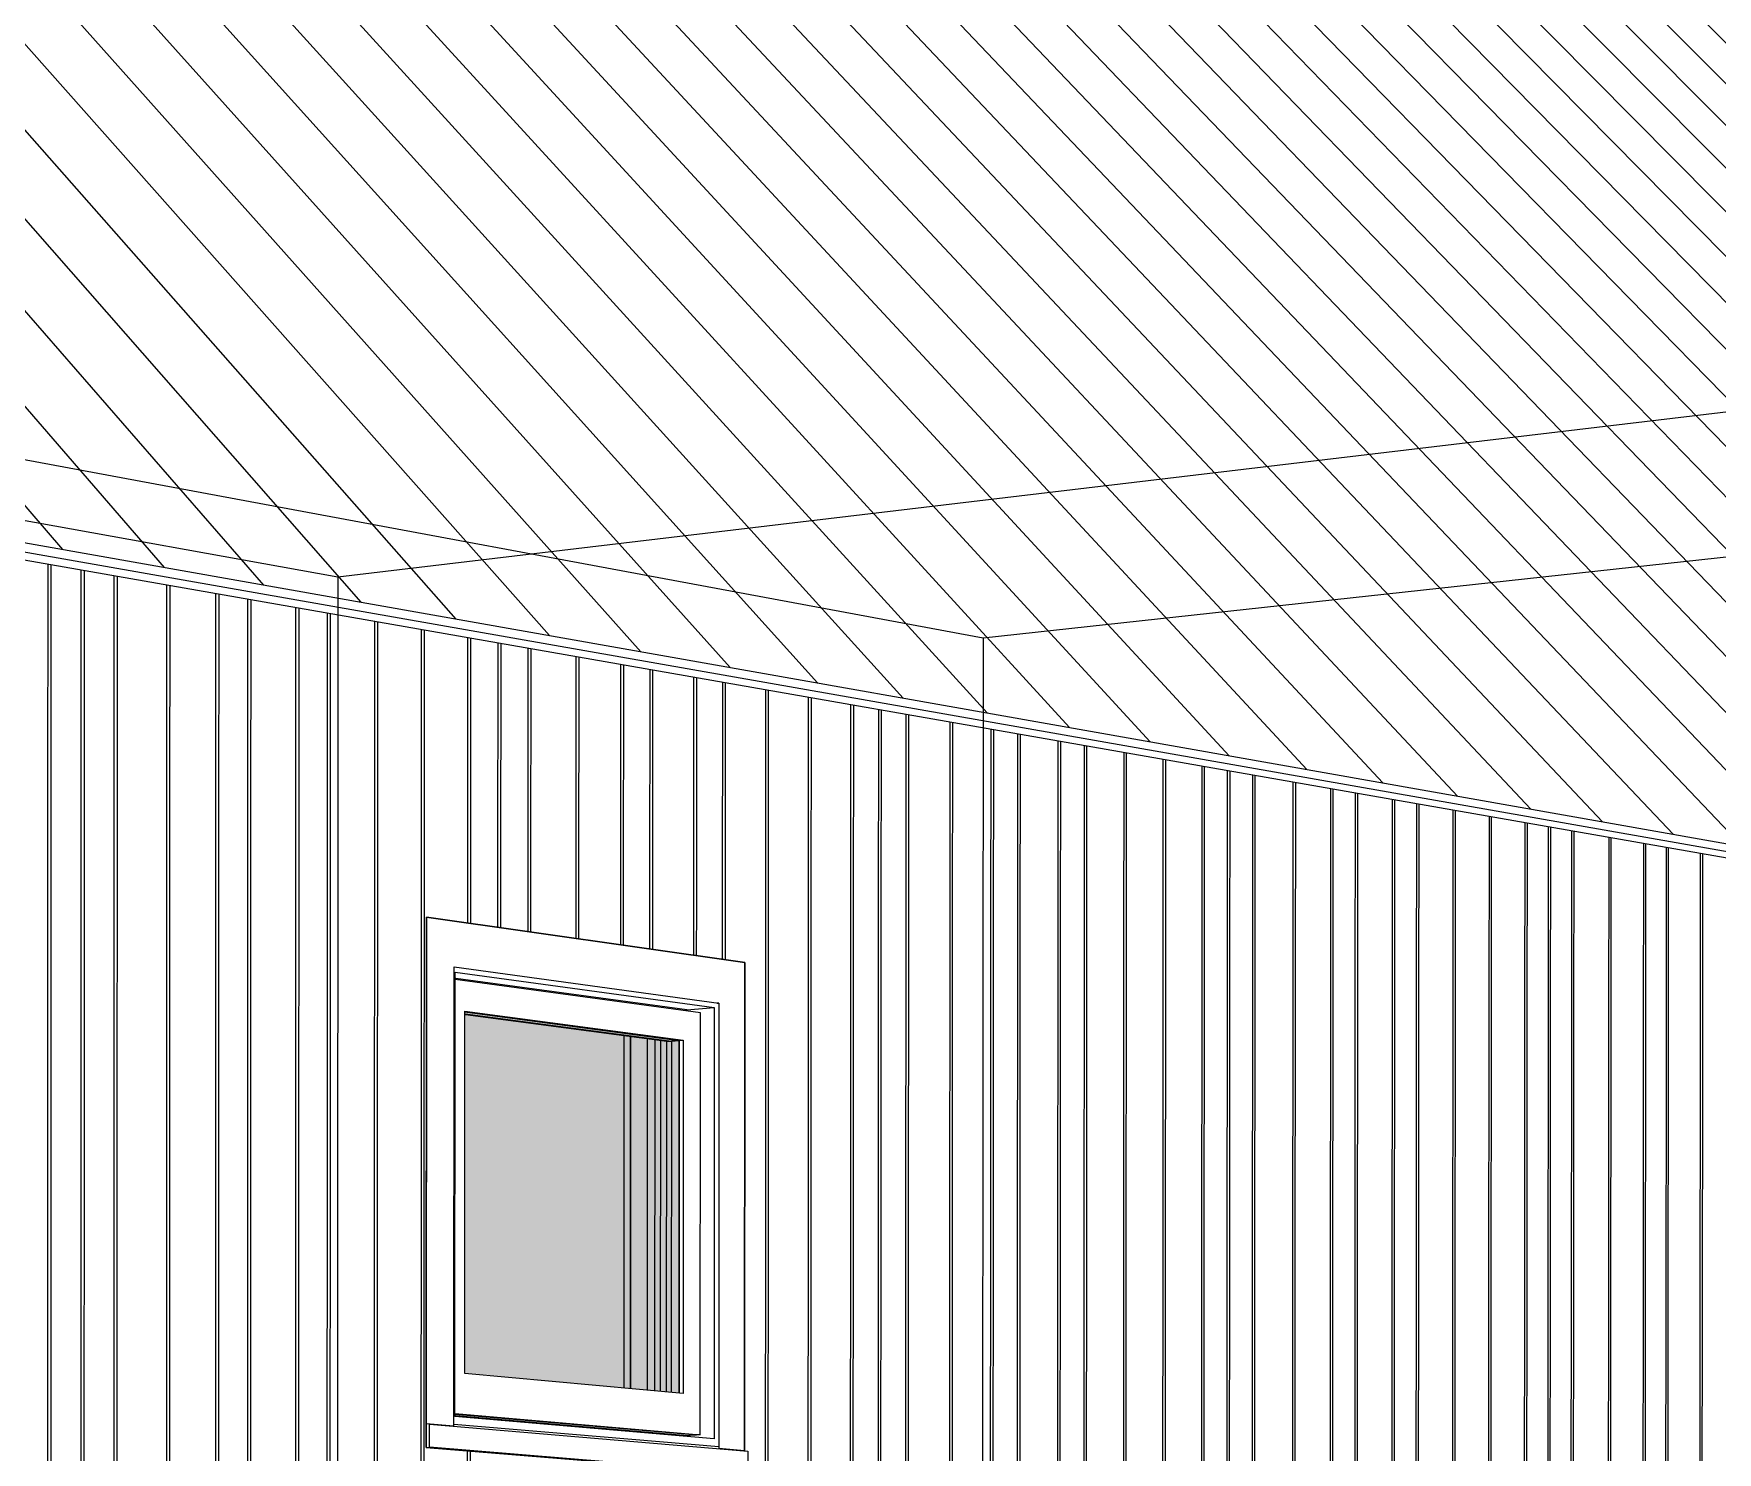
# Model space of a CAD drawing. Header units: inches. Extents: x 5690 to 5695, y -585 to 907.
# Drawn here: x 5691.8899 to 5692.0726, y 126.6493 to 126.8032 of the extents above; entities that cross this region are included whole.
import ezdxf

# ---------------------------------------------------------------- set-up
doc = ezdxf.new("R2010")
doc.units = ezdxf.units.IN
doc.header["$MEASUREMENT"] = 0
doc.layers.add('A-GLAZ-1', color=151, linetype='Continuous', lineweight=13, transparency=0.75)
for name, color, linetype, lineweight in [('A-GLAZ-2', 151, 'Continuous', 9), ('A-ROOF', 132, 'Continuous', 13), ('A-ROOF-1', 132, 'Continuous', 9), ('A-ROOF-PATT-1', 132, 'Continuous', 9), ('A-WALL-PATT-1', 111, 'Continuous', 9), ('G-ANNO-SYMB-1', 111, 'Continuous', 9), ('I-WALL', 2, 'Continuous', 13), ('I-WALL-1', 2, 'Continuous', 9)]:
    doc.layers.add(name, color=color, linetype=linetype, lineweight=lineweight)

# ---------------------------------------------------------------- blocks, each defined once
blk = doc.blocks.new('FP_65-3D View 1 Copy 1')
at = {"layer": 'A-WALL-PATT-1'}
for p, q in [((8147.75109, 126.71904), (8147.7511, 126.74559)), ((8147.75144, 126.71898), (8147.75145, 126.74553)), ((8147.7547, 126.7185), (8147.7547, 126.74496)), ((8147.75504, 126.71845), (8147.75505, 126.7449)), ((8147.75827, 126.71797), (8147.75828, 126.74434)), ((8147.75862, 126.71792), (8147.75862, 126.74428)), ((8147.76399, 126.71712), (8147.764, 126.74334)), ((8147.76433, 126.71707), (8147.76434, 126.74328)), ((8147.7693, 126.71634), (8147.76931, 126.74241)), ((8147.76964, 126.71629), (8147.76965, 126.74235)), ((8147.77278, 126.71582), (8147.77278, 126.7418)), ((8147.77311, 126.71577), (8147.77312, 126.74174)), ((8147.778, 126.71505), (8147.778, 126.74089)), ((8147.77833, 126.715), (8147.77833, 126.74083)), ((8147.78141, 126.71454), (8147.78142, 126.74029)), ((8147.78174, 126.71449), (8147.78174, 126.74023)), ((8147.78654, 126.71378), (8147.78654, 126.73939)), ((8147.78686, 126.71373), (8147.78687, 126.73934)), ((8147.79161, 126.71303), (8147.79162, 126.73851)), ((8147.79193, 126.71298), (8147.79194, 126.73845)), ((8147.79663, 126.71228), (8147.79664, 126.73763)), ((8147.79695, 126.71224), (8147.79696, 126.73757)), ((8147.79991, 126.7118), (8147.79992, 126.73705)), ((8147.80023, 126.71175), (8147.80024, 126.737)), ((8147.80317, 126.71131), (8147.80318, 126.73648)), ((8147.80349, 126.71127), (8147.8035, 126.73643)), ((8147.80838, 126.71054), (8147.80839, 126.73557)), ((8147.80869, 126.71049), (8147.8087, 126.73552)), ((8147.81323, 126.70982), (8147.81324, 126.73472)), ((8147.81354, 126.70978), (8147.81355, 126.73467)), ((8147.8164, 126.70935), (8147.81641, 126.73417)), ((8147.81671, 126.70931), (8147.81672, 126.73412)), ((8147.82116, 126.70864), (8147.82117, 126.73334)), ((8147.82147, 126.7086), (8147.82148, 126.73328)), ((8147.82428, 126.70818), (8147.82429, 126.73279)), ((8147.82458, 126.70814), (8147.82459, 126.73274)), ((8147.82896, 126.70749), (8147.82898, 126.73197)), ((8147.82926, 126.70744), (8147.82927, 126.73192)), ((8147.8336, 126.7068), (8147.83361, 126.73116)), ((8147.8339, 126.70676), (8147.83391, 126.73111)), ((8147.83819, 126.70612), (8147.8382, 126.73036)), ((8147.83848, 126.70608), (8147.8385, 126.73031)), ((8147.8412, 126.70567), (8147.84121, 126.72983)), ((8147.84149, 126.70563), (8147.8415, 126.72978)), ((8147.84418, 126.70523), (8147.84419, 126.72931)), ((8147.84447, 126.70519), (8147.84448, 126.72926)), ((8147.84895, 126.70452), (8147.84896, 126.72847)), ((8147.84923, 126.70448), (8147.84925, 126.72843)), ((8147.85339, 126.70386), (8147.8534, 126.7277)), ((8147.85367, 126.70382), (8147.85368, 126.72765)), ((8147.85629, 126.70343), (8147.8563, 126.72719)), ((8147.85657, 126.70339), (8147.85658, 126.72714)), ((8147.86066, 126.70279), (8147.86067, 126.72643)), ((8147.86094, 126.70275), (8147.86095, 126.72638)), ((8147.86352, 126.70236), (8147.86353, 126.72593)), ((8147.86379, 126.70232), (8147.8638, 126.72588)), ((8147.86781, 126.70173), (8147.86783, 126.72518)), ((8147.86808, 126.70168), (8147.8681, 126.72513)), ((8147.87207, 126.70109), (8147.87208, 126.72443)), ((8147.87234, 126.70105), (8147.87235, 126.72438)), ((8147.87628, 126.70047), (8147.87629, 126.72369)), ((8147.87655, 126.70043), (8147.87656, 126.72365)), ((8147.87904, 126.70006), (8147.87905, 126.72321)), ((8147.8793, 126.70002), (8147.87932, 126.72316)), ((8147.88178, 126.69965), (8147.88179, 126.72273)), ((8147.88204, 126.69961), (8147.88206, 126.72269)), ((8147.88616, 126.699), (8147.88618, 126.72197)), ((8147.88642, 126.69896), (8147.88644, 126.72192)), ((8147.89024, 126.6984), (8147.89026, 126.72125)), ((8147.8905, 126.69836), (8147.89052, 126.72121)), ((8147.75109, 126.68343), (8147.75109, 126.71904)), ((8147.75109, 126.71904), (8147.75109, 126.71904)), ((8147.89291, 126.698), (8147.89293, 126.72078)), ((8147.89317, 126.69796), (8147.89318, 126.72074)), ((8147.89693, 126.69741), (8147.89694, 126.72008)), ((8147.89718, 126.69737), (8147.8972, 126.72004)), ((8147.89956, 126.69702), (8147.89957, 126.71962)), ((8147.89981, 126.69698), (8147.89983, 126.71958)), ((8147.75144, 126.68339), (8147.75144, 126.71898)), ((8147.75144, 126.71898), (8147.75144, 126.71898)), ((8147.75469, 126.68302), (8147.7547, 126.7185)), ((8147.7547, 126.7185), (8147.7547, 126.7185)), ((8147.75504, 126.68298), (8147.75504, 126.71845)), ((8147.75504, 126.71845), (8147.75504, 126.71845)), ((8147.75827, 126.68262), (8147.75827, 126.71797)), ((8147.75827, 126.71797), (8147.75827, 126.71797)), ((8147.75861, 126.68258), (8147.75862, 126.71792)), ((8147.75862, 126.71792), (8147.75862, 126.71792)), ((8147.90351, 126.69643), (8147.90353, 126.71893)), ((8147.90376, 126.69639), (8147.90378, 126.71889)), ((8147.90743, 126.69585), (8147.90745, 126.71824)), ((8147.90768, 126.69581), (8147.90769, 126.7182)), ((8147.91131, 126.69527), (8147.91133, 126.71757)), ((8147.91156, 126.69524), (8147.91157, 126.71752)), ((8147.76398, 126.68197), (8147.76399, 126.71712)), ((8147.76399, 126.71712), (8147.76399, 126.71712)), ((8147.76432, 126.68194), (8147.76433, 126.71707)), ((8147.76433, 126.71707), (8147.76433, 126.71707)), ((8147.7693, 126.68138), (8147.7693, 126.71634)), ((8147.7693, 126.71634), (8147.7693, 126.71634)), ((8147.76963, 126.68134), (8147.76964, 126.71629)), ((8147.76964, 126.71629), (8147.76964, 126.71629)), ((8147.77277, 126.68098), (8147.77278, 126.71582)), ((8147.77278, 126.71582), (8147.77278, 126.71582)), ((8147.7731, 126.68095), (8147.77311, 126.71577)), ((8147.77311, 126.71577), (8147.77311, 126.71577)), ((8147.91385, 126.6949), (8147.91387, 126.71712)), ((8147.9141, 126.69486), (8147.91411, 126.71708)), ((8147.91638, 126.69452), (8147.91639, 126.71668)), ((8147.91662, 126.69449), (8147.91664, 126.71664)), ((8147.92042, 126.69392), (8147.92044, 126.71597)), ((8147.92066, 126.69389), (8147.92068, 126.71593)), ((8147.77799, 126.6804), (8147.778, 126.71505)), ((8147.778, 126.71505), (8147.778, 126.71505)), ((8147.77832, 126.68036), (8147.77833, 126.715)), ((8147.77833, 126.715), (8147.77833, 126.715)), ((8147.7814, 126.68001), (8147.78141, 126.71454)), ((8147.78141, 126.71454), (8147.78141, 126.71454)), ((8147.78173, 126.67998), (8147.78174, 126.71449)), ((8147.78174, 126.71449), (8147.78174, 126.71449)), ((8147.78653, 126.67943), (8147.78654, 126.71378)), ((8147.78654, 126.71378), (8147.78654, 126.71378)), ((8147.78685, 126.6794), (8147.78686, 126.71373)), ((8147.78686, 126.71373), (8147.78686, 126.71373)), ((8147.92418, 126.69336), (8147.9242, 126.71531)), ((8147.92442, 126.69333), (8147.92444, 126.71527)), ((8147.92665, 126.693), (8147.92666, 126.71488)), ((8147.92688, 126.69296), (8147.9269, 126.71484)), ((8147.93035, 126.69245), (8147.93037, 126.71423)), ((8147.93059, 126.69241), (8147.93061, 126.71419)), ((8147.7916, 126.67886), (8147.79161, 126.71303)), ((8147.79161, 126.71303), (8147.79161, 126.71303)), ((8147.79192, 126.67883), (8147.79193, 126.71298)), ((8147.79193, 126.71298), (8147.79193, 126.71298)), ((8147.79663, 126.70671), (8147.79663, 126.71228)), ((8147.79663, 126.71228), (8147.79663, 126.71228)), ((8147.79695, 126.70666), (8147.79695, 126.71224)), ((8147.79695, 126.71224), (8147.79695, 126.71224)), ((8147.79991, 126.70624), (8147.79991, 126.7118)), ((8147.79991, 126.7118), (8147.79991, 126.7118)), ((8147.80023, 126.70619), (8147.80023, 126.71175)), ((8147.80023, 126.71175), (8147.80023, 126.71175)), ((8147.80317, 126.70577), (8147.80317, 126.71131)), ((8147.80317, 126.71131), (8147.80317, 126.71131)), ((8147.80349, 126.70573), (8147.80349, 126.71127)), ((8147.80349, 126.71127), (8147.80349, 126.71127)), ((8147.80838, 126.70503), (8147.80838, 126.71054)), ((8147.80838, 126.71054), (8147.80838, 126.71054)), ((8147.80869, 126.70499), (8147.80869, 126.71049)), ((8147.80869, 126.71049), (8147.80869, 126.71049)), ((8147.81323, 126.70434), (8147.81323, 126.70982)), ((8147.81323, 126.70982), (8147.81323, 126.70982)), ((8147.81354, 126.7043), (8147.81354, 126.70978)), ((8147.81354, 126.70978), (8147.81354, 126.70978)), ((8147.8164, 126.70389), (8147.8164, 126.70935)), ((8147.8164, 126.70935), (8147.8164, 126.70935)), ((8147.8167, 126.70385), (8147.81671, 126.70931)), ((8147.81671, 126.70931), (8147.81671, 126.70931)), ((8147.82116, 126.70321), (8147.82116, 126.70864)), ((8147.82116, 126.70864), (8147.82116, 126.70864)), ((8147.82146, 126.70317), (8147.82147, 126.7086)), ((8147.82147, 126.7086), (8147.82147, 126.7086)), ((8147.82428, 126.70277), (8147.82428, 126.70818)), ((8147.82428, 126.70818), (8147.82428, 126.70818)), ((8147.82458, 126.70272), (8147.82458, 126.70814)), ((8147.82458, 126.70814), (8147.82458, 126.70814)), ((8147.82895, 126.67466), (8147.82896, 126.70749)), ((8147.82896, 126.70749), (8147.82896, 126.70749)), ((8147.82925, 126.67462), (8147.82926, 126.70744)), ((8147.82926, 126.70744), (8147.82926, 126.70744)), ((8147.83359, 126.67413), (8147.8336, 126.7068)), ((8147.8336, 126.7068), (8147.8336, 126.7068)), ((8147.83388, 126.6741), (8147.8339, 126.70676)), ((8147.8339, 126.70676), (8147.8339, 126.70676)), ((8147.83818, 126.67362), (8147.83819, 126.70612)), ((8147.83819, 126.70612), (8147.83819, 126.70612)), ((8147.83847, 126.67358), (8147.83848, 126.70608)), ((8147.83848, 126.70608), (8147.83848, 126.70608)), ((8147.84118, 126.67328), (8147.8412, 126.70567)), ((8147.8412, 126.70567), (8147.8412, 126.70567)), ((8147.84147, 126.67325), (8147.84149, 126.70563)), ((8147.84149, 126.70563), (8147.84149, 126.70563)), ((8147.84416, 126.67294), (8147.84418, 126.70523)), ((8147.84418, 126.70523), (8147.84418, 126.70523)), ((8147.84445, 126.67291), (8147.84447, 126.70519)), ((8147.84447, 126.70519), (8147.84447, 126.70519)), ((8147.84893, 126.67241), (8147.84895, 126.70452)), ((8147.84895, 126.70452), (8147.84895, 126.70452)), ((8147.84922, 126.67237), (8147.84923, 126.70448)), ((8147.84923, 126.70448), (8147.84923, 126.70448)), ((8147.85337, 126.67191), (8147.85339, 126.70386)), ((8147.85339, 126.70386), (8147.85339, 126.70386)), ((8147.85365, 126.67187), (8147.85367, 126.70382)), ((8147.85367, 126.70382), (8147.85367, 126.70382)), ((8147.85627, 126.67158), (8147.85629, 126.70343)), ((8147.85629, 126.70343), (8147.85629, 126.70343)), ((8147.85655, 126.67155), (8147.85657, 126.70339)), ((8147.85657, 126.70339), (8147.85657, 126.70339)), ((8147.86064, 126.67109), (8147.86066, 126.70279)), ((8147.86066, 126.70279), (8147.86066, 126.70279)), ((8147.86092, 126.67106), (8147.86094, 126.70275)), ((8147.86094, 126.70275), (8147.86094, 126.70275)), ((8147.8635, 126.67076), (8147.86352, 126.70236)), ((8147.86352, 126.70236), (8147.86352, 126.70236)), ((8147.86377, 126.67073), (8147.86379, 126.70232)), ((8147.86379, 126.70232), (8147.86379, 126.70232)), ((8147.86779, 126.67028), (8147.86781, 126.70173)), ((8147.86781, 126.70173), (8147.86781, 126.70173)), ((8147.86807, 126.67025), (8147.86808, 126.70168)), ((8147.86808, 126.70168), (8147.86808, 126.70168)), ((8147.87205, 126.6698), (8147.87207, 126.70109)), ((8147.87207, 126.70109), (8147.87207, 126.70109)), ((8147.87232, 126.66977), (8147.87234, 126.70105)), ((8147.87234, 126.70105), (8147.87234, 126.70105)), ((8147.87626, 126.66933), (8147.87628, 126.70047)), ((8147.87628, 126.70047), (8147.87628, 126.70047)), ((8147.87653, 126.6693), (8147.87655, 126.70043)), ((8147.87655, 126.70043), (8147.87655, 126.70043)), ((8147.87902, 126.66902), (8147.87904, 126.70006)), ((8147.87904, 126.70006), (8147.87904, 126.70006)), ((8147.87929, 126.66899), (8147.8793, 126.70002)), ((8147.8793, 126.70002), (8147.8793, 126.70002)), ((8147.88176, 126.66871), (8147.88178, 126.69965)), ((8147.88178, 126.69965), (8147.88178, 126.69965)), ((8147.88202, 126.66868), (8147.88204, 126.69961)), ((8147.88204, 126.69961), (8147.88204, 126.69961)), ((8147.88614, 126.66821), (8147.88616, 126.699)), ((8147.88616, 126.699), (8147.88616, 126.699)), ((8147.8864, 126.66818), (8147.88642, 126.69896)), ((8147.88642, 126.69896), (8147.88642, 126.69896)), ((8147.89022, 126.66775), (8147.89024, 126.6984)), ((8147.89024, 126.6984), (8147.89024, 126.6984)), ((8147.89048, 126.66773), (8147.8905, 126.69836)), ((8147.8905, 126.69836), (8147.8905, 126.69836)), ((8147.89289, 126.66745), (8147.89291, 126.698)), ((8147.89291, 126.698), (8147.89291, 126.698)), ((8147.89315, 126.66742), (8147.89317, 126.69796)), ((8147.89317, 126.69796), (8147.89317, 126.69796)), ((8147.89691, 126.667), (8147.89693, 126.69741)), ((8147.89693, 126.69741), (8147.89693, 126.69741)), ((8147.89716, 126.66697), (8147.89718, 126.69737)), ((8147.89718, 126.69737), (8147.89718, 126.69737)), ((8147.89954, 126.66671), (8147.89956, 126.69702)), ((8147.89956, 126.69702), (8147.89956, 126.69702)), ((8147.89979, 126.66668), (8147.89981, 126.69698)), ((8147.89981, 126.69698), (8147.89981, 126.69698)), ((8147.90349, 126.66626), (8147.90351, 126.69643)), ((8147.90351, 126.69643), (8147.90351, 126.69643)), ((8147.90374, 126.66623), (8147.90376, 126.69639)), ((8147.90376, 126.69639), (8147.90376, 126.69639)), ((8147.90741, 126.66582), (8147.90743, 126.69585)), ((8147.90743, 126.69585), (8147.90743, 126.69585)), ((8147.90766, 126.66579), (8147.90768, 126.69581)), ((8147.90768, 126.69581), (8147.90768, 126.69581)), ((8147.91129, 126.66538), (8147.91131, 126.69527)), ((8147.91131, 126.69527), (8147.91131, 126.69527)), ((8147.91154, 126.66535), (8147.91156, 126.69524)), ((8147.91156, 126.69524), (8147.91156, 126.69524)), ((8147.91383, 126.66509), (8147.91385, 126.6949)), ((8147.91385, 126.6949), (8147.91385, 126.6949)), ((8147.91408, 126.66507), (8147.9141, 126.69486)), ((8147.9141, 126.69486), (8147.9141, 126.69486)), ((8147.91636, 126.66481), (8147.91638, 126.69452)), ((8147.91638, 126.69452), (8147.91638, 126.69452)), ((8147.9166, 126.66478), (8147.91662, 126.69449)), ((8147.91662, 126.69449), (8147.91662, 126.69449)), ((8147.9204, 126.66436), (8147.92042, 126.69392)), ((8147.92042, 126.69392), (8147.92042, 126.69392)), ((8147.92064, 126.66433), (8147.92066, 126.69389)), ((8147.92066, 126.69389), (8147.92066, 126.69389)), ((8147.92416, 126.66393), (8147.92418, 126.69336)), ((8147.92418, 126.69336), (8147.92418, 126.69336)), ((8147.9244, 126.6639), (8147.92442, 126.69333)), ((8147.92442, 126.69333), (8147.92442, 126.69333)), ((8147.92662, 126.66365), (8147.92665, 126.693)), ((8147.92665, 126.693), (8147.92665, 126.693)), ((8147.92686, 126.66363), (8147.92688, 126.69296)), ((8147.92688, 126.69296), (8147.92688, 126.69296)), ((8147.93033, 126.66324), (8147.93035, 126.69245)), ((8147.93035, 126.69245), (8147.93035, 126.69245)), ((8147.93057, 126.66321), (8147.93059, 126.69241)), ((8147.93059, 126.69241), (8147.93059, 126.69241)), ((8147.75108, 126.64783), (8147.75109, 126.68343)), ((8147.75109, 126.68343), (8147.75109, 126.68343)), ((8147.75143, 126.6478), (8147.75144, 126.68339)), ((8147.75144, 126.68339), (8147.75144, 126.68339)), ((8147.75469, 126.64755), (8147.75469, 126.68302)), ((8147.75469, 126.68302), (8147.75469, 126.68302)), ((8147.75503, 126.64752), (8147.75504, 126.68298)), ((8147.75504, 126.68298), (8147.75504, 126.68298)), ((8147.75826, 126.64727), (8147.75827, 126.68262)), ((8147.75827, 126.68262), (8147.75827, 126.68262)), ((8147.75861, 126.64725), (8147.75861, 126.68258)), ((8147.75861, 126.68258), (8147.75861, 126.68258)), ((8147.76398, 126.64683), (8147.76398, 126.68197)), ((8147.76398, 126.68197), (8147.76398, 126.68197)), ((8147.76432, 126.64681), (8147.76432, 126.68194)), ((8147.76432, 126.68194), (8147.76432, 126.68194)), ((8147.76929, 126.64642), (8147.7693, 126.68138)), ((8147.7693, 126.68138), (8147.7693, 126.68138)), ((8147.76963, 126.6464), (8147.76963, 126.68134)), ((8147.76963, 126.68134), (8147.76963, 126.68134)), ((8147.77276, 126.64616), (8147.77277, 126.68098)), ((8147.77277, 126.68098), (8147.77277, 126.68098)), ((8147.7731, 126.64613), (8147.7731, 126.68095)), ((8147.7731, 126.68095), (8147.7731, 126.68095)), ((8147.77798, 126.64576), (8147.77799, 126.6804)), ((8147.77799, 126.6804), (8147.77799, 126.6804)), ((8147.77831, 126.64573), (8147.77832, 126.68036)), ((8147.77832, 126.68036), (8147.77832, 126.68036)), ((8147.78139, 126.64549), (8147.7814, 126.68001)), ((8147.7814, 126.68001), (8147.7814, 126.68001)), ((8147.78172, 126.64547), (8147.78173, 126.67998)), ((8147.78173, 126.67998), (8147.78173, 126.67998)), ((8147.78652, 126.6451), (8147.78653, 126.67943)), ((8147.78653, 126.67943), (8147.78653, 126.67943)), ((8147.78684, 126.64507), (8147.78685, 126.6794)), ((8147.78685, 126.6794), (8147.78685, 126.6794)), ((8147.79159, 126.64471), (8147.7916, 126.67886)), ((8147.7916, 126.67886), (8147.7916, 126.67886)), ((8147.79191, 126.64468), (8147.79192, 126.67883)), ((8147.79192, 126.67883), (8147.79192, 126.67883)), ((8147.82894, 126.64183), (8147.82895, 126.67466)), ((8147.82895, 126.67466), (8147.82895, 126.67466)), ((8147.82923, 126.64181), (8147.82925, 126.67462)), ((8147.82925, 126.67462), (8147.82925, 126.67462)), ((8147.83357, 126.64148), (8147.83359, 126.67413)), ((8147.83359, 126.67413), (8147.83359, 126.67413)), ((8147.83387, 126.64145), (8147.83388, 126.6741)), ((8147.83388, 126.6741), (8147.83388, 126.6741)), ((8147.83816, 126.64112), (8147.83818, 126.67362)), ((8147.83818, 126.67362), (8147.83818, 126.67362)), ((8147.83845, 126.6411), (8147.83847, 126.67358)), ((8147.83847, 126.67358), (8147.83847, 126.67358)), ((8147.84117, 126.64089), (8147.84118, 126.67328)), ((8147.84118, 126.67328), (8147.84118, 126.67328)), ((8147.84145, 126.64087), (8147.84147, 126.67325)), ((8147.84147, 126.67325), (8147.84147, 126.67325)), ((8147.84415, 126.64066), (8147.84416, 126.67294)), ((8147.84416, 126.67294), (8147.84416, 126.67294)), ((8147.84444, 126.64064), (8147.84445, 126.67291)), ((8147.84445, 126.67291), (8147.84445, 126.67291)), ((8147.84892, 126.64029), (8147.84893, 126.67241)), ((8147.84893, 126.67241), (8147.84893, 126.67241)), ((8147.8492, 126.64027), (8147.84922, 126.67237)), ((8147.84922, 126.67237), (8147.84922, 126.67237)), ((8147.85335, 126.63995), (8147.85337, 126.67191)), ((8147.85337, 126.67191), (8147.85337, 126.67191)), ((8147.85364, 126.63993), (8147.85365, 126.67187)), ((8147.85365, 126.67187), (8147.85365, 126.67187)), ((8147.85626, 126.63973), (8147.85627, 126.67158)), ((8147.85627, 126.67158), (8147.85627, 126.67158)), ((8147.85654, 126.63971), (8147.85655, 126.67155)), ((8147.85655, 126.67155), (8147.85655, 126.67155)), ((8147.86062, 126.63939), (8147.86064, 126.67109)), ((8147.86064, 126.67109), (8147.86064, 126.67109)), ((8147.8609, 126.63937), (8147.86092, 126.67106)), ((8147.86092, 126.67106), (8147.86092, 126.67106)), ((8147.86348, 126.63917), (8147.8635, 126.67076)), ((8147.8635, 126.67076), (8147.8635, 126.67076)), ((8147.86376, 126.63915), (8147.86377, 126.67073)), ((8147.86377, 126.67073), (8147.86377, 126.67073)), ((8147.86778, 126.63884), (8147.86779, 126.67028)), ((8147.86779, 126.67028), (8147.86779, 126.67028)), ((8147.86805, 126.63882), (8147.86807, 126.67025)), ((8147.86807, 126.67025), (8147.86807, 126.67025)), ((8147.87203, 126.63852), (8147.87205, 126.6698)), ((8147.87205, 126.6698), (8147.87205, 126.6698)), ((8147.8723, 126.63849), (8147.87232, 126.66977)), ((8147.87232, 126.66977), (8147.87232, 126.66977)), ((8147.87624, 126.63819), (8147.87626, 126.66933)), ((8147.87626, 126.66933), (8147.87626, 126.66933)), ((8147.87651, 126.63817), (8147.87653, 126.6693)), ((8147.87653, 126.6693), (8147.87653, 126.6693)), ((8147.879, 126.63798), (8147.87902, 126.66902)), ((8147.87902, 126.66902), (8147.87902, 126.66902)), ((8147.87927, 126.63796), (8147.87929, 126.66899)), ((8147.87929, 126.66899), (8147.87929, 126.66899)), ((8147.88174, 126.63777), (8147.88176, 126.66871)), ((8147.88176, 126.66871), (8147.88176, 126.66871)), ((8147.882, 126.63775), (8147.88202, 126.66868)), ((8147.88202, 126.66868), (8147.88202, 126.66868)), ((8147.88612, 126.63743), (8147.88614, 126.66821)), ((8147.88614, 126.66821), (8147.88614, 126.66821)), ((8147.88638, 126.63741), (8147.8864, 126.66818)), ((8147.8864, 126.66818), (8147.8864, 126.66818)), ((8147.8902, 126.63712), (8147.89022, 126.66775)), ((8147.89022, 126.66775), (8147.89022, 126.66775)), ((8147.89046, 126.6371), (8147.89048, 126.66773)), ((8147.89048, 126.66773), (8147.89048, 126.66773)), ((8147.89287, 126.63691), (8147.89289, 126.66745)), ((8147.89289, 126.66745), (8147.89289, 126.66745)), ((8147.89313, 126.63689), (8147.89315, 126.66742)), ((8147.89315, 126.66742), (8147.89315, 126.66742)), ((8147.89689, 126.6366), (8147.89691, 126.667)), ((8147.89691, 126.667), (8147.89691, 126.667)), ((8147.89714, 126.63658), (8147.89716, 126.66697)), ((8147.89716, 126.66697), (8147.89716, 126.66697)), ((8147.89952, 126.6364), (8147.89954, 126.66671)), ((8147.89954, 126.66671), (8147.89954, 126.66671)), ((8147.89977, 126.63638), (8147.89979, 126.66668)), ((8147.89979, 126.66668), (8147.89979, 126.66668)), ((8147.90347, 126.6361), (8147.90349, 126.66626)), ((8147.90349, 126.66626), (8147.90349, 126.66626)), ((8147.90372, 126.63608), (8147.90374, 126.66623)), ((8147.90374, 126.66623), (8147.90374, 126.66623)), ((8147.90739, 126.63579), (8147.90741, 126.66582)), ((8147.90741, 126.66582), (8147.90741, 126.66582)), ((8147.90764, 126.63577), (8147.90766, 126.66579)), ((8147.90766, 126.66579), (8147.90766, 126.66579)), ((8147.91127, 126.6355), (8147.91129, 126.66538)), ((8147.91129, 126.66538), (8147.91129, 126.66538)), ((8147.91151, 126.63548), (8147.91154, 126.66535)), ((8147.91154, 126.66535), (8147.91154, 126.66535)), ((8147.91381, 126.6353), (8147.91383, 126.66509)), ((8147.91383, 126.66509), (8147.91383, 126.66509)), ((8147.91405, 126.63528), (8147.91408, 126.66507)), ((8147.91408, 126.66507), (8147.91408, 126.66507)), ((8147.91633, 126.63511), (8147.91636, 126.66481)), ((8147.91636, 126.66481), (8147.91636, 126.66481)), ((8147.91658, 126.63509), (8147.9166, 126.66478)), ((8147.9166, 126.66478), (8147.9166, 126.66478)), ((8147.92037, 126.63479), (8147.9204, 126.66436)), ((8147.9204, 126.66436), (8147.9204, 126.66436)), ((8147.92062, 126.63478), (8147.92064, 126.66433)), ((8147.92064, 126.66433), (8147.92064, 126.66433)), ((8147.92414, 126.6345), (8147.92416, 126.66393)), ((8147.92416, 126.66393), (8147.92416, 126.66393)), ((8147.92438, 126.63449), (8147.9244, 126.6639)), ((8147.9244, 126.6639), (8147.9244, 126.6639)), ((8147.9266, 126.63432), (8147.92662, 126.66365)), ((8147.92662, 126.66365), (8147.92662, 126.66365)), ((8147.92684, 126.6343), (8147.92686, 126.66363)), ((8147.92686, 126.66363), (8147.92686, 126.66363)), ((8147.93031, 126.63403), (8147.93033, 126.66324)), ((8147.93033, 126.66324), (8147.93033, 126.66324)), ((8147.93054, 126.63401), (8147.93057, 126.66321)), ((8147.93057, 126.66321), (8147.93057, 126.66321)), ((8147.79661, 126.64432), (8147.79661, 126.64945)), ((8147.79693, 126.6443), (8147.79693, 126.64943))]:
    blk.add_line(p, q, dxfattribs=at)
blk = doc.blocks.new('FP_80-3D View 1 Copy 1')
at = {"layer": 'A-ROOF-PATT-1'}
for p, q in [((8147.75271, 126.74721), (8147.6193, 126.90221)), ((8147.76374, 126.74526), (8147.63066, 126.89888)), ((8147.77452, 126.74336), (8147.64178, 126.89562)), ((8147.78507, 126.74149), (8147.65269, 126.89242)), ((8147.79539, 126.73966), (8147.66338, 126.88929)), ((8147.8055, 126.73788), (8147.67387, 126.88621)), ((8147.81539, 126.73613), (8147.68416, 126.8832)), ((8147.82508, 126.73441), (8147.69425, 126.88024)), ((8147.83457, 126.73274), (8147.70415, 126.87734)), ((8147.84387, 126.73109), (8147.71387, 126.87449)), ((8147.85297, 126.72948), (8147.72341, 126.87169)), ((8147.8619, 126.7279), (8147.73278, 126.86895)), ((8147.87065, 126.72636), (8147.74197, 126.86625)), ((8147.87923, 126.72484), (8147.75101, 126.8636)), ((8147.88765, 126.72335), (8147.75988, 126.861)), ((8147.8959, 126.72189), (8147.76859, 126.85845)), ((8147.904, 126.72046), (8147.77715, 126.85594)), ((8147.91194, 126.71905), (8147.78557, 126.85347)), ((8147.91974, 126.71768), (8147.79384, 126.85105)), ((8147.92739, 126.71632), (8147.80196, 126.84867)), ((8147.93491, 126.71499), (8147.80996, 126.84632)), ((8147.94228, 126.71369), (8147.81781, 126.84402)), ((8147.94953, 126.71241), (8147.82554, 126.84176)), ((8147.95664, 126.71115), (8147.83314, 126.83953)), ((8147.96363, 126.70991), (8147.84062, 126.83734)), ((8147.9705, 126.7087), (8147.84797, 126.83518)), ((8147.97725, 126.70751), (8147.85521, 126.83306)), ((8147.98388, 126.70633), (8147.86233, 126.83097)), ((8147.9904, 126.70518), (8147.86934, 126.82892)), ((8147.99681, 126.70405), (8147.87624, 126.82689)), ((8148.00311, 126.70293), (8147.88303, 126.8249)), ((8148.00931, 126.70184), (8147.88972, 126.82294)), ((8148.0154, 126.70076), (8147.89631, 126.82101)), ((8148.0214, 126.6997), (8147.90279, 126.81911)), ((8148.0273, 126.69866), (8147.90918, 126.81724)), ((8148.0331, 126.69763), (8147.91547, 126.8154)), ((8148.03881, 126.69662), (8147.92167, 126.81358))]:
    blk.add_line(p, q, dxfattribs=at)

msp = doc.modelspace()

# ---------------------------------------------------------------- hatches: boundary and pattern name
at = {"layer": 'A-GLAZ-1'}
for points in [[(5691.95996, 126.65571), (5691.95996, 126.69397), (5691.93672, 126.69705), (5691.93672, 126.69675), (5691.95399, 126.69449), (5691.95398, 126.65628), (5691.95993, 126.65572)], [(5691.95401, 126.65631), (5691.95401, 126.69454), (5691.9368, 126.69687), (5691.9368, 126.65792), (5691.95401, 126.65631)]]:
    msp.add_hatch(color=256, dxfattribs=at).paths.add_polyline_path(points, flags=0)

# ---------------------------------------------------------------- linework, layer by layer
at = {"layer": 'A-GLAZ-2'}
for p, q in [((5691.93255, 126.70735), (5691.93253, 126.64982)), ((5691.93253, 126.65239), (5691.93255, 126.70735)), ((5691.96708, 126.70243), (5691.93255, 126.70735)), ((5691.96708, 126.70243), (5691.93255, 126.70735)), ((5691.93553, 126.65232), (5691.93554, 126.70195)), ((5691.93553, 126.65213), (5691.93554, 126.70195)), ((5691.93554, 126.70195), (5691.96428, 126.69801)), ((5691.93554, 126.70195), (5691.96428, 126.69801)), ((5691.93563, 126.65317), (5691.93565, 126.70136)), ((5691.93565, 126.70136), (5691.96377, 126.69752)), ((5691.96706, 126.64943), (5691.96708, 126.70243)), ((5691.96708, 126.70243), (5691.96706, 126.64945)), ((5691.96228, 126.69696), (5691.93567, 126.70058)), ((5691.96078, 126.69727), (5691.93573, 126.70067)), ((5691.93671, 126.65783), (5691.93672, 126.69714)), ((5691.93672, 126.69714), (5691.9604, 126.69401)), ((5691.96078, 126.69727), (5691.96377, 126.69752)), ((5691.96078, 126.69717), (5691.96078, 126.69727)), ((5691.96377, 126.69752), (5691.96375, 126.65075)), ((5691.96428, 126.69801), (5691.96407, 126.69799)), ((5691.96407, 126.69799), (5691.96428, 126.69801)), ((5691.96428, 126.69801), (5691.96426, 126.64987)), ((5691.96428, 126.69801), (5691.96426, 126.64969)), ((5691.95997, 126.69397), (5691.93673, 126.69705)), ((5691.95997, 126.69397), (5691.93673, 126.69705)), ((5691.93673, 126.69705), (5691.95997, 126.69397)), ((5691.93675, 126.69686), (5691.95912, 126.6939)), ((5691.95862, 126.69386), (5691.93677, 126.69674)), ((5691.96226, 126.6512), (5691.96228, 126.69696)), ((5691.95398, 126.65628), (5691.95399, 126.69449)), ((5691.95468, 126.6944), (5691.95467, 126.65621)), ((5691.95467, 126.65621), (5691.95468, 126.6944)), ((5691.95653, 126.65604), (5691.95654, 126.69415)), ((5691.95733, 126.65596), (5691.95735, 126.69404)), ((5691.95794, 126.6559), (5691.95796, 126.69395)), ((5691.9586, 126.65584), (5691.95862, 126.69386)), ((5691.95862, 126.69386), (5691.95997, 126.69397)), ((5691.95912, 126.6939), (5691.9591, 126.65579)), ((5691.95997, 126.69397), (5691.95912, 126.6939)), ((5691.95996, 126.65571), (5691.95997, 126.69397)), ((5691.95996, 126.65571), (5691.95997, 126.69397)), ((5691.95997, 126.69397), (5691.95996, 126.65571)), ((5691.95997, 126.69397), (5691.9604, 126.69401)), ((5691.9604, 126.69401), (5691.96039, 126.65567)), ((5691.96039, 126.65567), (5691.93671, 126.65783)), ((5691.93566, 126.6535), (5691.96226, 126.6512)), ((5691.96183, 126.65118), (5691.93568, 126.65344)), ((5691.93568, 126.65344), (5691.96183, 126.65118)), ((5691.93289, 126.65233), (5691.93253, 126.65239)), ((5691.93553, 126.65213), (5691.93253, 126.65239)), ((5691.93289, 126.64984), (5691.93289, 126.65233)), ((5691.93289, 126.65233), (5691.96741, 126.6494)), ((5691.96426, 126.64987), (5691.93553, 126.65232)), ((5691.96375, 126.65075), (5691.93563, 126.65317)), ((5691.96048, 126.6511), (5691.93571, 126.65324)), ((5691.93253, 126.64982), (5691.93289, 126.64984)), ((5691.93253, 126.64982), (5691.96706, 126.64698)), ((5691.96741, 126.647), (5691.93289, 126.64984)), ((5691.96048, 126.6511), (5691.96183, 126.65118)), ((5691.96076, 126.65101), (5691.96076, 126.65108)), ((5691.96226, 126.6512), (5691.96183, 126.65118)), ((5691.96706, 126.64945), (5691.96426, 126.64969)), ((5691.96706, 126.64945), (5691.96741, 126.6494)), ((5691.96741, 126.6494), (5691.96741, 126.647))]:
    msp.add_line(p, q, dxfattribs=at)
at = {"layer": 'A-ROOF'}
msp.add_line((5691.64345, 126.79136), (5692.20321, 126.69238), dxfattribs=at)
at = {"layer": 'G-ANNO-SYMB-1'}
for p, q in [((5691.99293, 126.73761), (5691.37415, 126.85258)), ((5691.92293, 126.74423), (5691.5944, 126.80311)), ((5692.35934, 126.79606), (5691.92293, 126.74423)), ((5692.39643, 126.78158), (5691.99293, 126.73761)), ((5691.92293, 126.74423), (5691.92283, 126.33962)), ((5691.99293, 126.73761), (5691.99273, 126.3481))]:
    msp.add_line(p, q, dxfattribs=at)
at = {"layer": 'I-WALL'}
for p, q in [((5692.20321, 126.69166), (5691.64236, 126.79024)), ((5692.20426, 126.69088), (5691.64435, 126.78883)), ((5691.93253, 126.64982), (5691.93255, 126.70735)), ((5691.93255, 126.70735), (5691.96708, 126.70243)), ((5691.96708, 126.70243), (5691.96706, 126.64943)), ((5691.96706, 126.64698), (5691.93253, 126.64982))]:
    msp.add_line(p, q, dxfattribs=at)

# ---------------------------------------------------------------- block references
at = {"layer": 'A-ROOF-1'}
msp.add_blockref('FP_80-3D View 1 Copy 1', (-2455.8596, 0), dxfattribs=at)
at = {"layer": 'I-WALL-1'}
msp.add_blockref('FP_65-3D View 1 Copy 1', (-2455.8596, 0), dxfattribs=at)

doc.saveas('drawing.dxf')
